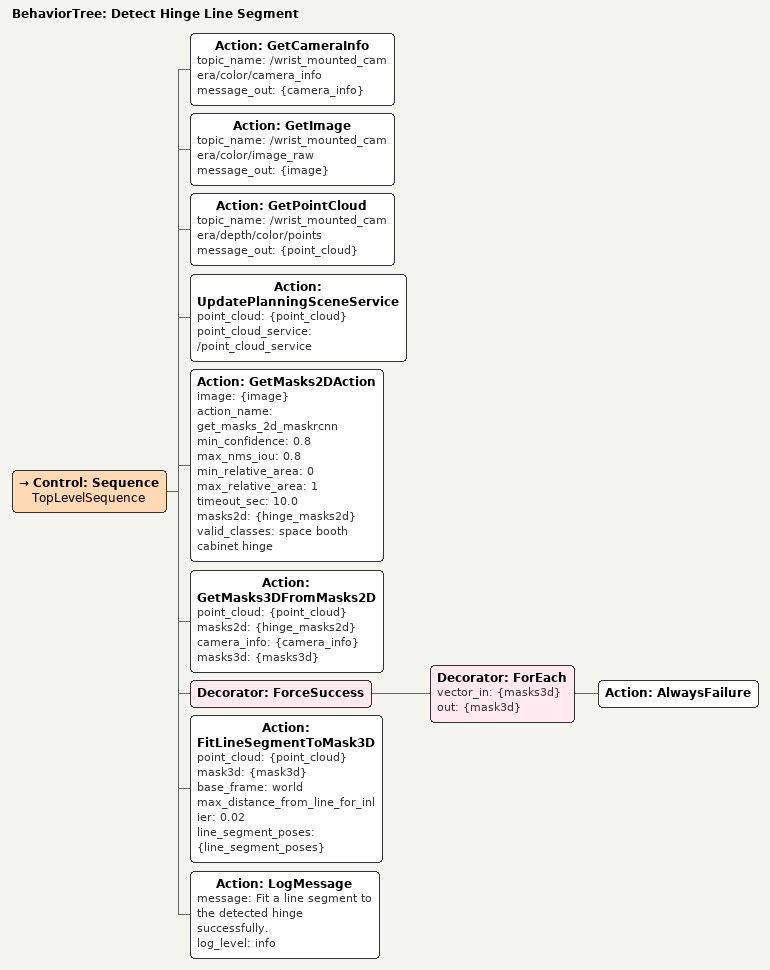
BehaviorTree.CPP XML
<?xml version='1.0' encoding='utf-8'?>
<root BTCPP_format="4" main_tree_to_execute="Detect Hinge Line Segment">
  <BehaviorTree ID="Detect Hinge Line Segment" _description="Detects a Hinge from a depth image and fits a line segment to it, then returns the line end points.">
    <Control ID="Sequence" name="TopLevelSequence">
      <!-- Get the point cloud from the wrist camera -->
      <Action ID="GetCameraInfo" topic_name="/wrist_mounted_camera/color/camera_info" message_out="{camera_info}"/>
      <Action ID="GetImage" topic_name="/wrist_mounted_camera/color/image_raw" message_out="{image}"/>
      <Action ID="GetPointCloud" topic_name="/wrist_mounted_camera/depth/color/points" message_out="{point_cloud}"/>
      <Action ID="UpdatePlanningSceneService" point_cloud="{point_cloud}" point_cloud_service="/point_cloud_service"/>
      <!-- Segment out 2D masks and then convert to 3D masks -->
      <Action ID="GetMasks2DAction" image="{image}" action_name="get_masks_2d_maskrcnn" min_confidence="0.8" max_nms_iou="0.8" min_relative_area="0" max_relative_area="1" timeout_sec="10.0" masks2d="{hinge_masks2d}" valid_classes="space booth cabinet hinge"/>
      <Action ID="GetMasks3DFromMasks2D" point_cloud="{point_cloud}" masks2d="{hinge_masks2d}" camera_info="{camera_info}" masks3d="{masks3d}"/>
      <Decorator ID="ForceSuccess">
        <Decorator ID="ForEach" vector_in="{masks3d}" out="{mask3d}">
          <Action ID="AlwaysFailure"/>
        </Decorator>
      </Decorator>
      <!-- fit 3D mask to a line segment and return the two end poses. -->
      <Action ID="FitLineSegmentToMask3D" point_cloud="{point_cloud}" mask3d="{mask3d}" base_frame="world" max_distance_from_line_for_inlier="0.02" line_segment_poses="{line_segment_poses}"/>
      <Action ID="LogMessage" message="Fit a line segment to the detected hinge successfully." log_level="info"/>
    </Control>
  </BehaviorTree>
</root>
